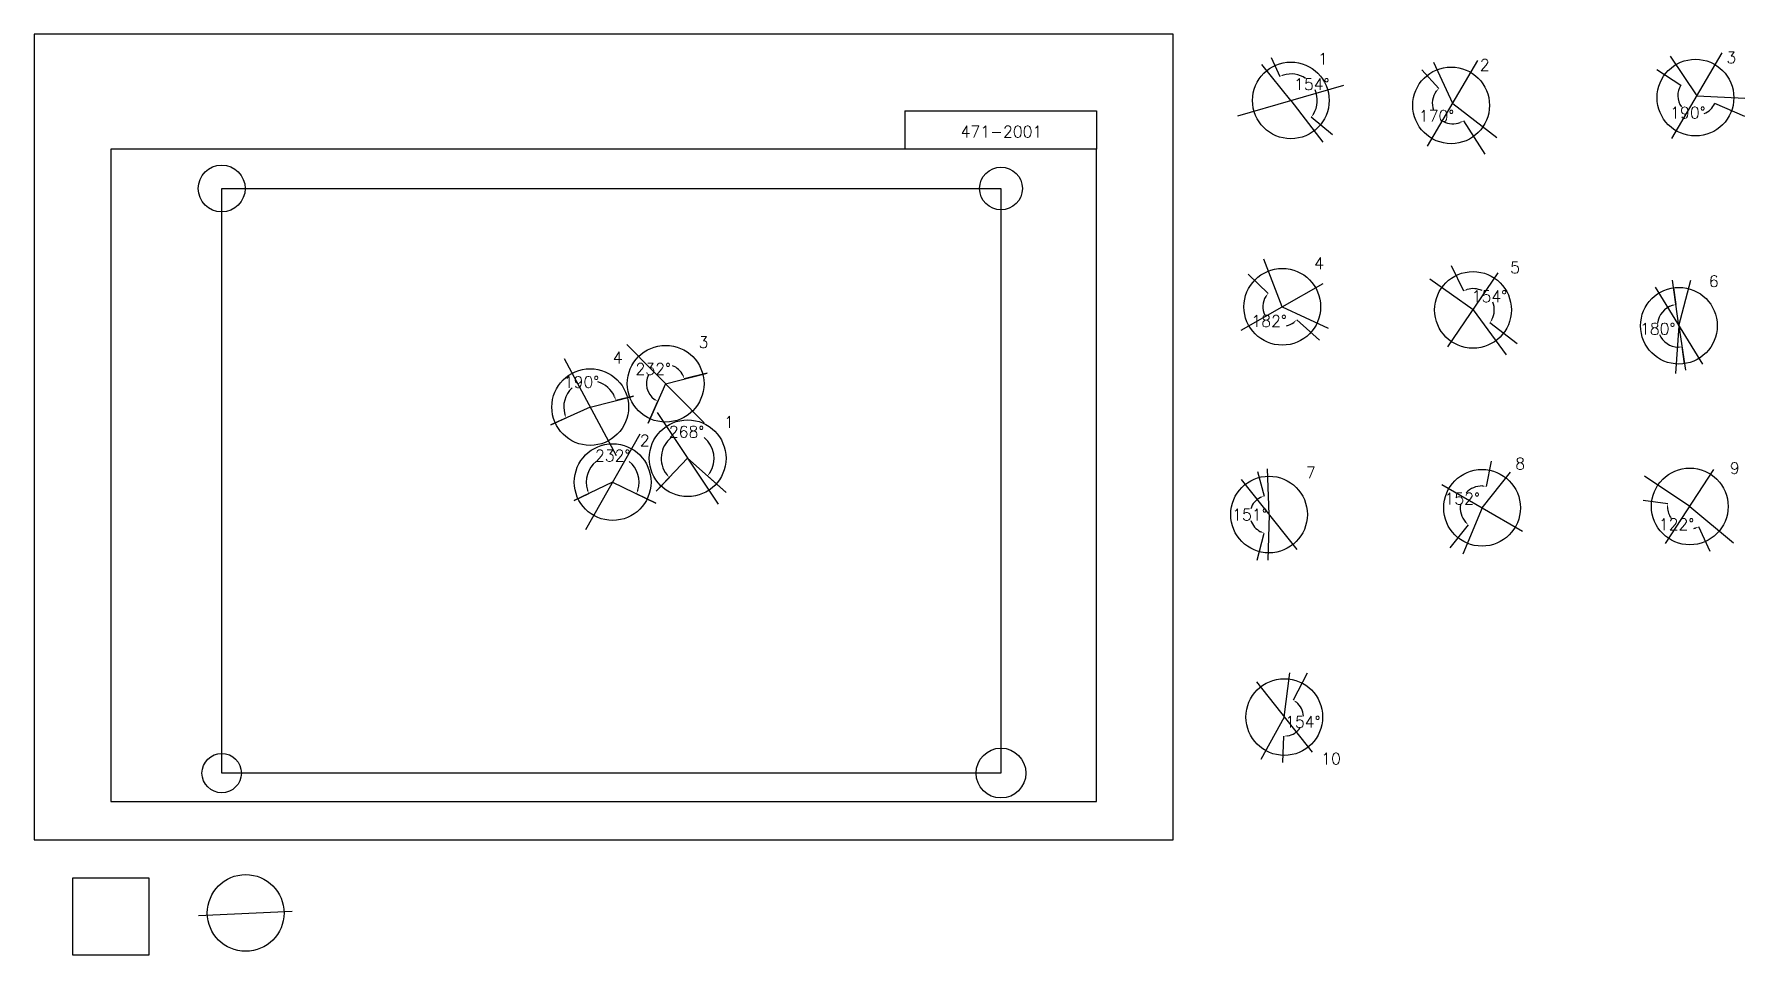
# Model space of a CAD drawing. Extents: x 0 to 2230150, y -150000 to 1050000.
import ezdxf

# ---------------------------------------------------------------- set-up
doc = ezdxf.new("R2010")
doc.units = 0
doc.header["$MEASUREMENT"] = 0
doc.layers.get('0').update_dxf_attribs({"linetype": 'CONTINUOUS'})
doc.layers.get('Defpoints').update_dxf_attribs({"linetype": 'CONTINUOUS'})
for name, color, linetype in [('_0-0_', 7, 'CONTINUOUS'), ('_0-1_V-nasSTD', 7, 'CONTINUOUS'), ('_0-2_番号', 7, 'CONTINUOUS'), ('ADD_LINE', 7, 'CONTINUOUS'), ('文字', 7, 'CONTINUOUS'), ('画像', 7, 'CONTINUOUS')]:
    doc.layers.add(name, color=color, linetype=linetype)
doc.layers.add('位置合わせ用', color=7, linetype='CONTINUOUS', plot=False)
doc.styles.get("Standard").update_dxf_attribs({"font": 'txt', "height": 15000, "bigfont": 'bigfont.shx'})
doc.dimstyles.get("Standard").update_dxf_attribs({"dimtxt": 0.18, "dimasz": 0.18, "dimexe": 0.18, "dimexo": 0.0625, "dimgap": 0.09, "dimtad": 0, "dimtih": 1, "dimtoh": 1, "dimdec": 4, "dimzin": 0, "dimdsep": 46, "dimtxsty": 'Standard', "dimcen": 0.09, "dimadec": 0, "dimazin": 0, "dimtfac": 1, "dimtdec": 4, "dimtofl": 0, "dimtmove": 0, "dimatfit": 3, "dimfxl": 1, "dimtolj": 1, "dimtzin": 0, "dimarcsym": 0})
picture_1 = doc.add_image_def('image1.jpg', size_in_pixel=(800, 600))

# ---------------------------------------------------------------- blocks, each defined once
blk = doc.blocks.new('-000-CCURVE_ORG002')
at = {"layer": '_0-0_', "color": 5, "linetype": 'Continuous'}
for p, q in [((30, -10), (10, -10)), ((10, -10), (10, -30)), ((30, -30), (30, -10)), ((10, -30), (30, -30))]:
    blk.add_line(p, q, dxfattribs=at)
blk = doc.blocks.new('-008-$$ATRU$$11$$背景色$$色$$0_0_0')
at = {"layer": '_0-2_番号'}
blk.add_blockref('-000-CCURVE_ORG002', (0, 0), dxfattribs=at)
blk = doc.blocks.new('*D27')
at = {"layer": 'ADD_LINE', "color": 0, "linetype": 'Continuous', "lineweight": -2}
for p, q in [((1612482, 1019756), (1623866, 995044)), ((1692790, 918934), (1664951, 941812))]:
    blk.add_line(p, q, dxfattribs=at)
for start, end in [(55.935441, 106.423298), (328.898292, 23.176446)]:
    blk.add_arc((1638300, 963714), 34496, start, end, dxfattribs=at)
at = {"layer": 'ADD_LINE', "color": 0}
for points in [[(1628254, 997582), (1628840, 996022), (1623866, 995045)], [(1667157, 946376), (1668518, 945414), (1664951, 941812)]]:
    blk.add_solid(points, dxfattribs=at)
at = {"layer": 'Defpoints', "color": 0}
for p in [(1612482, 1019756), (1638300, 963714), (1672046, 970868), (1692790, 918934)]:
    blk.add_point(p, dxfattribs=at)
at = {"layer": 'ADD_LINE', "color": 0, "linetype": 'Continuous', "insert": (1665608, 984790), "char_height": 15000, "attachment_point": 5}
blk.add_mtext('\\A1;154%%d', dxfattribs=at)
blk = doc.blocks.new('*D28')
at = {"color": 0, "linetype": 'Continuous', "lineweight": -2}
for p, q in [((1809179, 1003391), (1831324, 979396)), ((1891517, 893504), (1863720, 937271))]:
    blk.add_line(p, q, dxfattribs=at)
for start, end in [(143.458517, 199.177328), (242.968088, 291.666013)]:
    blk.add_arc((1849418, 959791), 26678, start, end, dxfattribs=at)
at = {"color": 0}
for points in [[(1828604, 975119), (1827364, 976233), (1831324, 979396)], [(1859646, 934256), (1858888, 935740), (1863721, 937271)]]:
    blk.add_solid(points, dxfattribs=at)
at = {"layer": 'Defpoints', "color": 0}
for p in [(1809179, 1003391), (1849418, 959791), (1823088, 955491), (1891518, 893504)]:
    blk.add_point(p, dxfattribs=at)
at = {"color": 0, "linetype": 'Continuous', "insert": (1828270, 943528), "char_height": 15000, "attachment_point": 5}
blk.add_mtext('\\A1;170%%d', dxfattribs=at)
blk = doc.blocks.new('*D31')
at = {"layer": 'ADD_LINE', "color": 0, "linetype": 'Continuous', "lineweight": -2}
for p, q in [((2115662, 1004203), (2146913, 983688)), ((2230150, 942907), (2190978, 959896))]:
    blk.add_line(p, q, dxfattribs=at)
for start, end in [(146.716384, 215.556167), (291.744567, 336.55299)]:
    blk.add_arc((2167922, 969896), 25131, start, end, dxfattribs=at)
at = {"layer": 'ADD_LINE', "color": 0}
for points in [[(2146913, 983688), (2146913, 983688), (2146913, 983688)], [(2190978, 959896), (2190978, 959896), (2190978, 959896)]]:
    blk.add_solid(points, dxfattribs=at)
at = {"layer": 'Defpoints', "color": 0}
for p in [(2115662, 1004204), (2167922, 969896), (2146156, 957332), (2230150, 942907)]:
    blk.add_point(p, dxfattribs=at)
at = {"layer": 'ADD_LINE', "color": 0, "linetype": 'Continuous', "insert": (2155982, 947782), "char_height": 15000, "attachment_point": 5}
blk.add_mtext('\\A1;190%%d', dxfattribs=at)
blk = doc.blocks.new('*D492')
at = {"color": 0, "linetype": 'Continuous', "lineweight": -2}
for p, q in [((1582560, 737261), (1608834, 712185)), ((1675657, 651191), (1646046, 677753))]:
    blk.add_line(p, q, dxfattribs=at)
for start, end in [(147.654398, 205.986177), (282.024317, 306.788949)]:
    blk.add_arc((1627174, 694681), 25352, start, end, dxfattribs=at)
at = {"color": 0}
for points in [[(1606412, 707733), (1605099, 708759), (1608834, 712185)], [(1642919, 673763), (1641794, 674993), (1646046, 677753)]]:
    blk.add_solid(points, dxfattribs=at)
at = {"layer": 'Defpoints', "color": 0}
for p in [(1582560, 737262), (1627174, 694681), (1602920, 687300), (1675658, 651190)]:
    blk.add_point(p, dxfattribs=at)
at = {"color": 0, "linetype": 'Continuous', "insert": (1609955, 676073), "char_height": 15000, "attachment_point": 5}
blk.add_mtext('\\A1;182%%d', dxfattribs=at)
blk = doc.blocks.new('*D493')
at = {"color": 0, "linetype": 'Continuous', "lineweight": -2}
for p, q in [((1847215, 748386), (1863522, 715452)), ((1933285, 646506), (1897834, 673710))]:
    blk.add_line(p, q, dxfattribs=at)
for start, end in [(64.877904, 105.999917), (332.840982, 21.383423)]:
    blk.add_arc((1875830, 690596), 27737, start, end, dxfattribs=at)
at = {"color": 0}
for points in [[(1867883, 718035), (1868485, 716481), (1863522, 715453)], [(1899804, 678380), (1901213, 677489), (1897835, 673710)]]:
    blk.add_solid(points, dxfattribs=at)
at = {"layer": 'Defpoints', "color": 0}
for p in [(1847214, 748386), (1887525, 715747), (1875830, 690596), (1933286, 646506)]:
    blk.add_point(p, dxfattribs=at)
at = {"color": 0, "linetype": 'Continuous', "insert": (1897257, 708209), "char_height": 15000, "attachment_point": 5}
blk.add_mtext('\\A1;154%%d', dxfattribs=at)
blk = doc.blocks.new('*D494')
at = {"color": 0, "linetype": 'Continuous', "lineweight": -2}
for p, q in [((2097719, 442479), (2129651, 438247)), ((2185031, 375777), (2170441, 407971))]:
    blk.add_line(p, q, dxfattribs=at)
for start, end in [(182.32444, 213.011449), (280.28229, 284.506363)]:
    blk.add_arc((2158450, 434431), 29051, start, end, dxfattribs=at)
at = {"color": 0}
for points in [[(2130255, 433215), (2128590, 433290), (2129651, 438247)], [(2166004, 405520), (2165449, 407092), (2170441, 407970)]]:
    blk.add_solid(points, dxfattribs=at)
at = {"layer": 'Defpoints', "color": 0}
for p in [(2097719, 442479), (2158450, 434431), (2134111, 418569), (2185032, 375776)]:
    blk.add_point(p, dxfattribs=at)
at = {"color": 0, "linetype": 'Continuous', "insert": (2141135, 411104), "char_height": 15000, "attachment_point": 5}
blk.add_mtext('\\A1;122%%d', dxfattribs=at)
blk = doc.blocks.new('*D495')
at = {"color": 0, "linetype": 'Continuous', "lineweight": -2}
for p, q in [((1899485, 493442), (1893065, 460614)), ((1845899, 380648), (1869761, 410403))]:
    blk.add_line(p, q, dxfattribs=at)
for start, end in [(88.997379, 136.834749), (170.916699, 221.208715)]:
    blk.add_arc((1887594, 432640), 28505, start, end, dxfattribs=at)
at = {"color": 0}
for points in [[(1888005, 460311), (1888181, 461969), (1893065, 460615)], [(1865573, 413259), (1866726, 414463), (1869761, 410403)]]:
    blk.add_solid(points, dxfattribs=at)
at = {"layer": 'Defpoints', "color": 0}
for p in [(1899486, 493442), (1869381, 454567), (1887594, 432640), (1845899, 380648)]:
    blk.add_point(p, dxfattribs=at)
at = {"color": 0, "linetype": 'Continuous', "insert": (1861739, 444640), "char_height": 15000, "attachment_point": 5}
blk.add_mtext('\\A1;152%%d', dxfattribs=at)
blk = doc.blocks.new('*D496')
at = {"color": 0, "linetype": 'Continuous', "lineweight": -2}
for p, q in [((1594921, 479957), (1603443, 448007)), ((1594453, 364310), (1603625, 399771))]:
    blk.add_line(p, q, dxfattribs=at)
for start, end in [(116.442259, 162.722612), (197.730428, 243.989803)]:
    blk.add_arc((1609870, 423913), 24936, start, end, dxfattribs=at)
at = {"color": 0}
for points in [[(1599060, 445461), (1598471, 447020), (1603443, 448007)], [(1598646, 400720), (1599223, 402284), (1603625, 399771)]]:
    blk.add_solid(points, dxfattribs=at)
at = {"layer": 'Defpoints', "color": 0}
for p in [(1594921, 479958), (1587247, 434403), (1609870, 423913), (1594453, 364310)]:
    blk.add_point(p, dxfattribs=at)
at = {"color": 0, "linetype": 'Continuous', "insert": (1584933, 423819), "char_height": 15000, "attachment_point": 5}
blk.add_mtext('\\A1;151%%d', dxfattribs=at)
blk = doc.blocks.new('*D497')
at = {"color": 0, "linetype": 'Continuous', "lineweight": -2}
for p, q in [((2137280, 719501), (2140368, 697666)), ((2151611, 620534), (2148379, 642348))]:
    blk.add_line(p, q, dxfattribs=at)
for start, end in [(108.314688, 172.816777), (204.310121, 268.164898)]:
    blk.add_arc((2144282, 669994), 27948, start, end, dxfattribs=at)
at = {"color": 0}
for points in [[(2135690, 695715), (2135310, 697337), (2140368, 697666)], [(2143435, 641228), (2143339, 642892), (2148379, 642348)]]:
    blk.add_solid(points, dxfattribs=at)
at = {"layer": 'Defpoints', "color": 0}
for p in [(2137280, 719501), (2144282, 669994), (2122350, 652671), (2151611, 620534)]:
    blk.add_point(p, dxfattribs=at)
at = {"color": 0, "linetype": 'Continuous', "insert": (2116623, 665988), "char_height": 15000, "attachment_point": 5}
blk.add_mtext('\\A1;180%%d', dxfattribs=at)
blk = doc.blocks.new('*D662')
at = {"color": 0, "linetype": 'Continuous', "lineweight": -2}
for p, q in [((1659684, 217062), (1641346, 182000)), ((1628066, 100544), (1629066, 134978))]:
    blk.add_line(p, q, dxfattribs=at)
for start, end in [(2.755917, 50.881259), (279.845571, 326.395586)]:
    blk.add_arc((1629789, 159904), 24936, start, end, dxfattribs=at)
at = {"color": 0}
for points in [[(1645980, 179947), (1645064, 178555), (1641346, 182001)], [(1633993, 136166), (1634112, 134504), (1629066, 134978)]]:
    blk.add_solid(points, dxfattribs=at)
at = {"layer": 'Defpoints', "color": 0}
for p in [(1659684, 217062), (1629789, 159904), (1648804, 143771), (1628066, 100544)]:
    blk.add_point(p, dxfattribs=at)
at = {"color": 0, "linetype": 'Continuous', "insert": (1653916, 153603), "char_height": 15000, "attachment_point": 5}
blk.add_mtext('\\A1;154%%d', dxfattribs=at)
blk = doc.blocks.new('*D665')
at = {"layer": 'ADD_LINE', "color": 0, "linetype": 'Continuous', "lineweight": -2}
for p, q in [((877470, 608283), (847518, 600627)), ((800650, 543174), (813127, 571484))]:
    blk.add_line(p, q, dxfattribs=at)
for start, end in [(152.374743, 234.767462), (25.787673, 69.454567)]:
    blk.add_arc((823235, 594419), 25064, start, end, dxfattribs=at)
at = {"layer": 'ADD_LINE', "color": 0}
for points in [[(845020, 605037), (846586, 605609), (847518, 600627)], [(808365, 573221), (809186, 574672), (813127, 571484)]]:
    blk.add_solid(points, dxfattribs=at)
at = {"layer": 'Defpoints', "color": 0}
for p in [(822521, 619474), (877470, 608283), (823235, 594419), (800650, 543174)]:
    blk.add_point(p, dxfattribs=at)
at = {"layer": 'ADD_LINE', "color": 0, "linetype": 'Continuous', "insert": (807031, 613541), "char_height": 15000, "attachment_point": 5}
blk.add_mtext('\\A1;232%%d', dxfattribs=at)
blk = doc.blocks.new('*D668')
at = {"layer": 'ADD_LINE', "color": 0, "linetype": 'Continuous', "lineweight": -2}
for p, q in [((781445, 578304), (758307, 572443)), ((673710, 540832), (693438, 549756))]:
    blk.add_line(p, q, dxfattribs=at)
for start, end in [(133.405269, 196.027086), (22.527123, 73.388214)]:
    blk.add_arc((724868, 563972), 34496, start, end, dxfattribs=at)
at = {"layer": 'ADD_LINE', "color": 0}
for points in [[(755940, 576926), (757522, 577451), (758307, 572443)], [(690931, 554161), (692495, 554736), (693438, 549756)]]:
    blk.add_solid(points, dxfattribs=at)
at = {"layer": 'Defpoints', "color": 0}
for p in [(732281, 597662), (724868, 563972), (781445, 578304), (673710, 540832)]:
    blk.add_point(p, dxfattribs=at)
at = {"layer": 'ADD_LINE', "color": 0, "linetype": 'Continuous', "insert": (713479, 596534), "char_height": 15000, "attachment_point": 5}
blk.add_mtext('\\A1;190%%d', dxfattribs=at)
blk = doc.blocks.new('*D671')
at = {"layer": 'ADD_LINE', "color": 0, "linetype": 'Continuous', "lineweight": -2}
for p, q in [((810955, 454175), (828144, 472236)), ((902296, 452443), (877706, 474304))]:
    blk.add_line(p, q, dxfattribs=at)
for start, end in [(128.582701, 218.105173), (326.674422, 51.417299)]:
    blk.add_arc((851925, 497223), 34496, start, end, dxfattribs=at)
at = {"layer": 'ADD_LINE', "color": 0}
for points in [[(824165, 475376), (825398, 476496), (828144, 472236)], [(880087, 478779), (881410, 477765), (877706, 474304)]]:
    blk.add_solid(points, dxfattribs=at)
at = {"layer": 'Defpoints', "color": 0}
for p in [(826670, 520720), (851925, 497223), (810955, 454174), (902296, 452443)]:
    blk.add_point(p, dxfattribs=at)
at = {"layer": 'ADD_LINE', "color": 0, "linetype": 'Continuous', "insert": (850487, 531689), "char_height": 15000, "attachment_point": 5}
blk.add_mtext('\\A1;268%%d', dxfattribs=at)
blk = doc.blocks.new('*D674')
at = {"layer": 'ADD_LINE', "color": 0, "linetype": 'Continuous', "lineweight": -2}
for p, q in [((704157, 441996), (723094, 451162)), ((810487, 438717), (785149, 451072))]:
    blk.add_line(p, q, dxfattribs=at)
for start, end in [(128.502824, 197.516166), (342.317612, 51.497176)]:
    blk.add_arc((754143, 466191), 34496, start, end, dxfattribs=at)
at = {"layer": 'ADD_LINE', "color": 0}
for points in [[(720473, 455501), (722022, 456116), (723094, 451162)], [(786236, 456023), (787783, 455403), (785149, 451072)]]:
    blk.add_solid(points, dxfattribs=at)
at = {"layer": 'Defpoints', "color": 0}
for p in [(775721, 493105), (754143, 466191), (704156, 441996), (810487, 438717)]:
    blk.add_point(p, dxfattribs=at)
at = {"layer": 'ADD_LINE', "color": 0, "linetype": 'Continuous', "insert": (754193, 500687), "char_height": 15000, "attachment_point": 5}
blk.add_mtext('\\A1;232%%d', dxfattribs=at)

msp = doc.modelspace()

# ---------------------------------------------------------------- linework, layer by layer
at = {"layer": '_0-1_V-nasSTD', "color": 7, "linetype": 'Continuous'}
for p, q in [((1485000, 1050000), (0, 1050000)), ((0, 1050000), (0, 0)), ((1485000, 1050000), (0, 1050000)), ((0, 1050000), (0, 0)), ((1485000, 0), (1485000, 1050000)), ((1485000, 0), (1485000, 1050000)), ((1135000, 950000), (1135000, 900000)), ((1135000, 950000), (1385000, 950000)), ((1385000, 950000), (1385000, 900000)), ((1385000, 900000), (100000, 900000)), ((100000, 900000), (100000, 50000)), ((1385000, 50000), (1385000, 900000)), ((100000, 50000), (1385000, 50000)), ((0, 0), (1485000, 0)), ((0, 0), (1485000, 0))]:
    msp.add_line(p, q, dxfattribs=at)
at = {"layer": 'ADD_LINE', "color": 5, "linetype": 'Continuous'}
for p, q in [((1638300.12759, 963713.94411), (1600657, 1010465.5)), ((1849417.68706, 959791.40858), (1824731.61592, 1013095)), ((2167921.53926, 969895.92252), (2133337.061, 1021586.01265)), ((1638300.12759, 963713.94411), (1680185.5, 909330)), ((1849417.68706, 959791.40858), (1907070.5, 915461)), ((2167921.53926, 969895.92252), (2230150.4375, 966693.63309)), ((1627173.85936, 694681.42053), (1603053, 756584)), ((1875829.60478, 690595.69901), (1819695, 730821)), ((2144282.17651, 669993.66595), (2135874.84661, 729434.5)), ((2144282.17651, 669993.66595), (2159881.11393, 729434.5)), ((1627173.85936, 694681.42053), (1686782, 666999.5)), ((1875829.60478, 690595.69901), (1919233, 631868.5)), ((2144282.17651, 669993.66595), (2139973.5, 607862)), ((2144282.17651, 669993.66595), (2152852.5, 612158.5)), ((823234.75, 594419.44411), (877470, 608283)), ((823234.75, 594419.44411), (800650, 543173.5)), ((724867.75, 563972.44411), (673709.5, 540831.5)), ((724867.75, 563972.44411), (781445, 578304.5)), ((851925.25, 497223.44411), (810955, 454174.5)), ((851925.25, 497223.44411), (902295.9191, 452443.03968)), ((1609869.59541, 423912.59025), (1607859.5021, 483624.43754)), ((1887594.19761, 432639.77192), (1924592.5, 479202.5)), ((2158449.59821, 434430.75199), (2099218, 473956.5)), ((754143.25, 466190.94411), (704156.5, 441996)), ((754143.25, 466190.94411), (810487, 438717)), ((1609869.59541, 423912.59025), (1608159.50179, 364310.06247)), ((1887594.19761, 432639.77192), (1862762, 372404)), ((2158449.59821, 434430.75199), (2215384.5, 387018.5)), ((1629789, 159904), (1636845.5, 217647.28885)), ((1629789, 159904), (1599375.79815, 104642.5))]:
    msp.add_line(p, q, dxfattribs=at)
at = {"layer": 'ADD_LINE', "color": 1, "linetype": 'Continuous'}
for p, q in [((1816519.43706, 903878.65858), (1882315.93706, 1015704.15858)), ((2135023.28926, 913983.17252), (2200819.78926, 1025808.67252)), ((1569397.37759, 943664.44411), (1707202.87759, 983763.44411)), ((1843082.10478, 642335.94901), (1908577.10478, 738855.44901)), ((1573690.48436, 664418.92053), (1680657.23436, 724943.92053)), ((2113351.05151, 720119.29095), (2175213.30151, 619868.04095)), ((691033.38192, 627255.98814), (758702.11808, 500688.90008)), ((772833.22563, 645500.33827), (873636.27437, 543338.54995)), ((812143.55329, 556947.71066), (891706.94671, 437499.17756)), ((789606.65871, 528576.18315), (718679.84129, 403805.70507)), ((1573599.84541, 469670.84025), (1646139.34541, 378154.34025)), ((2126994.59821, 386171.00199), (2189904.59821, 482690.50199)), ((1835025.69761, 463233.02192), (1940162.69761, 402046.52192)), ((1593519.25, 205662.25), (1666058.75, 114145.75)), ((214262.32302, -98799.56876), (336470.78129, -93322.43898))]:
    msp.add_line(p, q, dxfattribs=at)
at = {"layer": 'ADD_LINE', "color": 5, "linetype": 'ByBlock'}
for centre in [(1638300.12759, 963713.94411), (1847299.84098, 957259.81804), (2165803.69318, 967364.33199), (1627173.85936, 694681.42053), (1875829.60478, 690595.69901), (2144282.17651, 669993.66595), (823234.75, 594419.44411), (724867.75, 563972.44411), (851925.25, 497223.44411), (754143.25, 466190.94411), (1609869.59541, 423912.59025), (1887594.19761, 432639.77192), (2158449.59821, 434430.75199), (1629789, 159904), (275704.61091, -95468.83904)]:
    msp.add_circle(centre, 50000, dxfattribs=at)
at = {"layer": '位置合わせ用', "color": 5, "linetype": 'Continuous'}
for centre, radius in [((244424.4, 848880.595), 30579.2687), ((1260424.4, 848880.595), 27848.33235), ((244424.4, 86880.595), 25672.78835), ((1260424.4, 86880.595), 32483.49996)]:
    msp.add_circle(centre, radius, dxfattribs=at)

# ---------------------------------------------------------------- block references
at = {"layer": '_0-0_', "xscale": 5000, "yscale": 5000, "zscale": 5000}
msp.add_blockref('-008-$$ATRU$$11$$背景色$$色$$0_0_0', (0, 0), dxfattribs=at)

# ---------------------------------------------------------------- texts
at = {"layer": '文字', "color": 5, "linetype": 'Continuous'}
for s, p in [('3', (2206162.5, 1012123.5)), ('1', (1673664.84659, 1010338.61449)), ('2', (1884735.5, 1002469.5)), ('4', (1668695.5, 743754)), ('5', (1924216.5, 738393)), ('6', (2183311.5, 720524.5)), ('3', (866165.75488, 641044.11449)), ('4', (754332, 620837)), ('1', (899540.5, 537108)), ('2', (789507.969, 512815.61449)), ('8', (1930840.69761, 482615.93968)), ('9', (2210625.69761, 476897.98348)), ('7', (1657991.59541, 471180.02727)), ('10', (1677911, 98195.5))]:
    msp.add_text(s, height=15000, dxfattribs=at).set_placement(p)
at = {"layer": '文字', "linetype": 'Continuous'}
msp.add_text('471-2001', height=15000, dxfattribs=at).set_placement((1207698.06436, 915464.91089))

# ---------------------------------------------------------------- dimensions: what is measured, and where the dimension line sits
at = {"color": 5, "linetype": 'Continuous'}
for base, center, p1, p2, picture, middle in [((1823088.23526, 955490.96023), (1849417.68706, 959791.40858), (1809178.77504, 1003391.05715), (1891517.5, 893504), '*D28', (1828269.9978, 943527.67201)), ((1602919.66927, 687300.1765), (1627173.85936, 694681.42053), (1582560, 737261.5), (1675657.5, 651190.5), '*D492', (1609955.37168, 676073.03042)), ((1887525.02456, 715746.55986), (1875829.60478, 690595.69901), (1847214.5, 748386.5), (1933285.5, 646506), '*D493', (1897256.73514, 708208.95339)), ((2122350.14113, 652670.99813), (2144282.17651, 669993.66595), (2137279.85621, 719500.91301), (2151611.40936, 620533.75951), '*D497', (2116622.71578, 665988.26601)), ((1869381.14317, 454567.03326), (1887594.19761, 432639.77192), (1899485.5, 493442.5), (1845899, 380648), '*D495', (1861738.50652, 444639.91276)), ((1587247.09662, 434402.94997), (1609869.59541, 423912.59025), (1594921, 479957.5), (1594452.55209, 364310), '*D496', (1584933.35154, 423818.56891)), ((2134111.47282, 418568.6119), (2158449.59821, 434430.75199), (2097719, 442479), (2185031.5, 375776.5), '*D494', (2141135.0292, 411103.5675)), ((1648803.90553, 143771.4718), (1629789, 159904), (1659684.47103, 217061.94462), (1628066.5, 100544), '*D662', (1653916.18486, 153602.8851))]:
    dim = msp.add_angular_dim_3p(base=base, center=center, p1=p1, p2=p2, dimstyle='Standard', override={"dimasz": 5000, "dimtmove": 2}, dxfattribs=at)
    dim.commit()
    dim.dimension.update_dxf_attribs({"geometry": picture, "text_midpoint": middle})
at = {"layer": 'ADD_LINE', "color": 5, "linetype": 'Continuous'}
for base, center, p1, p2, override, picture, middle in [((1672045.78438, 970867.8893), (1638300.12759, 963713.94411), (1612481.5, 1019756.5), (1692790, 918933.5), {"dimasz": 5000, "dimtmove": 2}, '*D27', (1665608.30751, 984790.2719)), ((2146156.07889, 957332.10205), (2167921.53926, 969895.92252), (2115661.5, 1004203.5), (2230150.5, 942906.93528), {"dimtmove": 2}, '*D31', (2155981.84538, 947781.93238)), ((732281.20565, 597662.04131), (724867.75, 563972.44411), (673709.5, 540831.5), (781445, 578304.5), {"dimasz": 5000, "dimtmove": 2}, '*D668', (713479.45955, 596534.00311)), ((822521.21744, 619473.51149), (823234.75, 594419.44411), (800650, 543173.5), (877470, 608283), {"dimasz": 5000, "dimtmove": 2}, '*D665', (807030.95021, 613541.48096)), ((826669.82037, 520720.49835), (851925.25, 497223.44411), (810955, 454174.5), (902295.9191, 452443.03968), {"dimasz": 5000, "dimtmove": 2}, '*D671', (850486.86037, 531689.06929)), ((775720.89081, 493104.764), (754143.25, 466190.94411), (704156.5, 441996), (810487, 438717), {"dimasz": 5000, "dimtmove": 2}, '*D674', (754193.28781, 500686.53485))]:
    dim = msp.add_angular_dim_3p(base=base, center=center, p1=p1, p2=p2, dimstyle='Standard', override=override, dxfattribs=at)
    dim.commit()
    dim.dimension.update_dxf_attribs({"geometry": picture, "text_midpoint": middle})

# ---------------------------------------------------------------- pictures from other files: only their frames are drawn
at = {"layer": '画像', "color": 5, "linetype": 'Continuous'}
image = msp.add_image(picture_1, insert=(244424.4, 86880.595), size_in_units=(1016000, 762000), dxfattribs=at)
image.dxf.flags = 7

doc.saveas('drawing.dxf')
